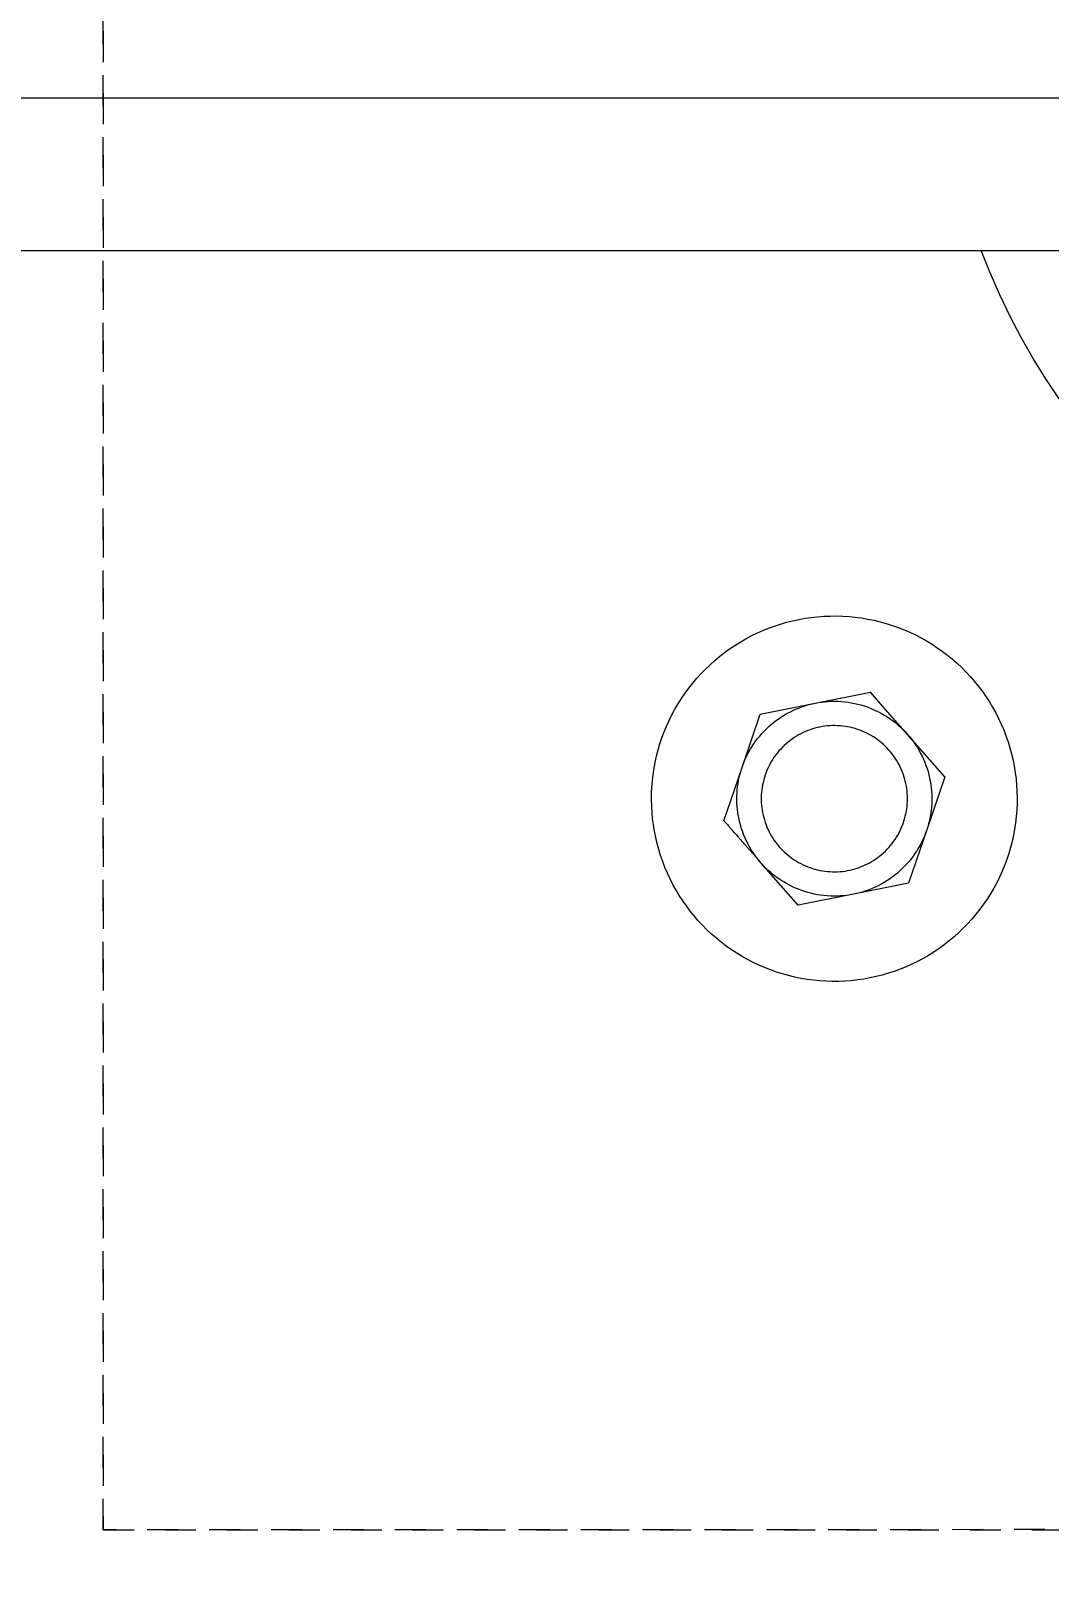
# Model space of a CAD drawing. Header units: inches. Extents: x -13 to 609, y -6 to 131.
# Drawn here: x 3.931 to 7.22, y -0.755 to 4.245 of the extents above; entities that cross this region are included whole.
import ezdxf

# ---------------------------------------------------------------- set-up
doc = ezdxf.new("R2010")
doc.units = ezdxf.units.IN
doc.header["$PDSIZE"] = -1
doc.linetypes.add('HIDDEN', pattern=[1.905, 1.27, -0.635])
doc.layers.add('ZANO_R', color=7, linetype='Continuous', lineweight=0)
doc.layers.add('ZANO_R_przerywana', color=250, linetype='HIDDEN', lineweight=0)
doc.styles.add('Arial', font='arial.ttf')
doc.styles.get("Standard").update_dxf_attribs({"font": 'ARIALUNI.TTF'})
doc.dimstyles.new('amerykanie', dxfattribs={"dimtxt": 50, "dimasz": 50, "dimexe": 0.5, "dimexo": 0.5, "dimgap": 1, "dimtad": 1, "dimdec": 0, "dimzin": 0, "dimlunit": 5, "dimtxsty": 'Standard', "dimcen": 0.09, "dimclrd": 1, "dimclre": 1, "dimclrt": 1, "dimazin": 0, "dimtfac": 1, "dimtdec": 0, "dimtmove": 0, "dimatfit": 3, "dimfxl": 1, "dimtzin": 0, "dimarcsym": 1})

# ---------------------------------------------------------------- blocks, each defined once
blk = doc.blocks.new('*D432')
at = {"layer": 'Defpoints', "color": 0}
for p in [(1.2116, 3.8409), (16.9597, 3.8409), (16.9597, -5.2671)]:
    blk.add_point(p, dxfattribs=at)
at = {"layer": 'ZANO_R', "color": 1, "lineweight": -2}
for p, q in [((1.2116, 3.3409), (1.2116, -5.7671)), ((16.9597, 3.3409), (16.9597, -5.7671)), ((2.2116, -5.2671), (15.9597, -5.2671))]:
    blk.add_line(p, q, dxfattribs=at)
at = {"layer": 'ZANO_R', "color": 1}
for points in [[(2.2116, -5.1005), (2.2116, -5.4338), (1.2116, -5.2671)], [(15.9597, -5.4338), (15.9597, -5.1005), (16.9597, -5.2671)]]:
    blk.add_solid(points, dxfattribs=at)
at = {"layer": 'ZANO_R', "color": 1, "insert": (9.0857, -3.9264), "char_height": 1.625, "attachment_point": 5, "style": 'Arial'}
blk.add_mtext('15 3/4', dxfattribs=at)
blk = doc.blocks.new('*D433')
at = {"layer": 'Defpoints', "color": 0}
for p in [(4.1647, -0.5983), (14.0069, -0.5978), (14.0069, -2.9911)]:
    blk.add_point(p, dxfattribs=at)
at = {"layer": 'ZANO_R', "color": 1, "lineweight": -2}
for p, q in [((4.1647, -1.0983), (4.1647, -3.4911)), ((14.0069, -1.0978), (14.0069, -3.4911)), ((5.1647, -2.9911), (13.0069, -2.9911))]:
    blk.add_line(p, q, dxfattribs=at)
at = {"layer": 'ZANO_R', "color": 1}
for points in [[(5.1647, -2.8245), (5.1647, -3.1578), (4.1647, -2.9911)], [(13.0069, -3.1578), (13.0069, -2.8245), (14.0069, -2.9911)]]:
    blk.add_solid(points, dxfattribs=at)
at = {"layer": 'ZANO_R', "color": 1, "insert": (9.0858, -1.6504), "char_height": 1.625, "attachment_point": 5, "style": 'Arial'}
blk.add_mtext('9 13/16', dxfattribs=at)
blk = doc.blocks.new('*D434')
at = {"layer": 'Defpoints', "color": 0}
for p in [(-2.538, 9.2442), (4.1641, 9.2442), (4.1644, -0.5986)]:
    blk.add_point(p, dxfattribs=at)
at = {"layer": 'ZANO_R', "color": 1, "lineweight": -2}
for p, q in [((3.6641, 9.2442), (-3.038, 9.2442)), ((-2.538, 0.4014), (-2.538, 8.2442)), ((3.6644, -0.5986), (-3.038, -0.5986))]:
    blk.add_line(p, q, dxfattribs=at)
at = {"layer": 'ZANO_R', "color": 1}
for points in [[(-2.3713, 8.2442), (-2.7047, 8.2442), (-2.538, 9.2442)], [(-2.7047, 0.4014), (-2.3713, 0.4014), (-2.538, -0.5986)]]:
    blk.add_solid(points, dxfattribs=at)
at = {"layer": 'ZANO_R', "color": 1, "insert": (-3.8788, 4.3228), "char_height": 1.625, "attachment_point": 5, "rotation": 90, "style": 'Arial'}
blk.add_mtext('9 13/16', dxfattribs=at)

msp = doc.modelspace()

# ---------------------------------------------------------------- linework, layer by layer
at = {"layer": 'ZANO_R'}
for p, q in [((16.95968, 4.02795), (1.21165, 4.02795)), ((1.32976, 3.53583), (16.84157, 3.53583)), ((7.02987, 3.46373), (7.0012, 3.53583)), ((7.06104, 3.39268), (7.02987, 3.46373)), ((7.09467, 3.32276), (7.06104, 3.39268)), ((7.13071, 3.25405), (7.09467, 3.32276)), ((7.16912, 3.18663), (7.13071, 3.25405)), ((7.20985, 3.1206), (7.16912, 3.18663)), ((7.25285, 3.05602), (7.20985, 3.1206)), ((6.43194, 2.34692), (6.45212, 2.34984)), ((6.45212, 2.34984), (6.47238, 2.35207)), ((6.47238, 2.35207), (6.49271, 2.3536)), ((6.49271, 2.3536), (6.51308, 2.35442)), ((6.51308, 2.35442), (6.53347, 2.35454)), ((6.53347, 2.35454), (6.55384, 2.35396)), ((6.55384, 2.35396), (6.57419, 2.35267)), ((6.57419, 2.35267), (6.59448, 2.35068)), ((6.59448, 2.35068), (6.61469, 2.348)), ((6.27659, 2.29897), (6.2952, 2.30729)), ((6.2952, 2.30729), (6.31409, 2.31496)), ((6.31409, 2.31496), (6.33323, 2.32197)), ((6.33323, 2.32197), (6.35261, 2.32832)), ((6.35261, 2.32832), (6.37219, 2.33399)), ((6.37219, 2.33399), (6.39195, 2.33899)), ((6.39195, 2.33899), (6.41188, 2.3433)), ((6.41188, 2.3433), (6.43194, 2.34692)), ((6.61469, 2.348), (6.63479, 2.34461)), ((6.63479, 2.34461), (6.65477, 2.34054)), ((6.65477, 2.34054), (6.67459, 2.33578)), ((6.67459, 2.33578), (6.69424, 2.33033)), ((6.69424, 2.33033), (6.71368, 2.32421)), ((6.71368, 2.32421), (6.73291, 2.31743)), ((6.73291, 2.31743), (6.75189, 2.30998)), ((6.75189, 2.30998), (6.7706, 2.30189)), ((6.7706, 2.30189), (6.78901, 2.29315)), ((6.18842, 2.24806), (6.20533, 2.25945)), ((6.20533, 2.25945), (6.22262, 2.27024)), ((6.22262, 2.27024), (6.24028, 2.28044)), ((6.24028, 2.28044), (6.25827, 2.29002)), ((6.25827, 2.29002), (6.27659, 2.29897)), ((6.78901, 2.29315), (6.80712, 2.28378)), ((6.80712, 2.28378), (6.82489, 2.2738)), ((6.82489, 2.2738), (6.84231, 2.2632)), ((6.84231, 2.2632), (6.85935, 2.25201)), ((6.85935, 2.25201), (6.876, 2.24024)), ((6.12502, 2.19688), (6.1402, 2.21048)), ((6.1402, 2.21048), (6.15584, 2.22356)), ((6.15584, 2.22356), (6.17192, 2.23609)), ((6.17192, 2.23609), (6.18842, 2.24806)), ((6.876, 2.24024), (6.89223, 2.2279)), ((6.89223, 2.2279), (6.90802, 2.21501)), ((6.90802, 2.21501), (6.92336, 2.20158)), ((6.92336, 2.20158), (6.93823, 2.18763)), ((6.06926, 2.13745), (6.08242, 2.15302)), ((6.08242, 2.15302), (6.09611, 2.16813)), ((6.09611, 2.16813), (6.11031, 2.18275)), ((6.11031, 2.18275), (6.12502, 2.19688)), ((6.93823, 2.18763), (6.9526, 2.17318)), ((6.9526, 2.17318), (6.96647, 2.15824)), ((6.96647, 2.15824), (6.97982, 2.14282)), ((6.0331, 2.08816), (6.04458, 2.105)), ((6.04458, 2.105), (6.05664, 2.12144)), ((6.05664, 2.12144), (6.06926, 2.13745)), ((6.46512, 2.0729), (6.64345, 2.10848)), ((6.68386, 2.06245), (6.64345, 2.10848)), ((6.97982, 2.14282), (6.99262, 2.12696)), ((6.99262, 2.12696), (7.00487, 2.11066)), ((7.00487, 2.11066), (7.01655, 2.09395)), ((6.00224, 2.03538), (6.01192, 2.05333)), ((6.01192, 2.05333), (6.02221, 2.07092)), ((6.02221, 2.07092), (6.0331, 2.08816)), ((6.28679, 2.03732), (6.46512, 2.0729)), ((6.3849, 2.04524), (6.39448, 2.04987)), ((6.39448, 2.04987), (6.40421, 2.05417)), ((6.40421, 2.05417), (6.41408, 2.05814)), ((6.41408, 2.05814), (6.42407, 2.06178)), ((6.42407, 2.06178), (6.43419, 2.06508)), ((6.43419, 2.06508), (6.44441, 2.06803)), ((6.44441, 2.06803), (6.45473, 2.07064)), ((6.45473, 2.07064), (6.46512, 2.0729)), ((6.46512, 2.0729), (6.47559, 2.07481)), ((6.47559, 2.07481), (6.48611, 2.07636)), ((6.48611, 2.07636), (6.49669, 2.07755)), ((6.49669, 2.07755), (6.50729, 2.07839)), ((6.50729, 2.07839), (6.51792, 2.07887)), ((6.51792, 2.07887), (6.52856, 2.07898)), ((6.52856, 2.07898), (6.5392, 2.07874)), ((6.5392, 2.07874), (6.54982, 2.07814)), ((6.54982, 2.07814), (6.56041, 2.07719)), ((6.56041, 2.07719), (6.57097, 2.07587)), ((6.57097, 2.07587), (6.58148, 2.0742)), ((6.58148, 2.0742), (6.59192, 2.07217)), ((6.59192, 2.07217), (6.60229, 2.0698)), ((6.60229, 2.0698), (6.61258, 2.06707)), ((6.61258, 2.06707), (6.62276, 2.064)), ((6.62276, 2.064), (6.63284, 2.06059)), ((6.63284, 2.06059), (6.64279, 2.05683)), ((6.64279, 2.05683), (6.65262, 2.05275)), ((6.65262, 2.05275), (6.6623, 2.04833)), ((6.75581, 1.98052), (6.68386, 2.06245)), ((7.01655, 2.09395), (7.02765, 2.07685)), ((7.02765, 2.07685), (7.03814, 2.05938)), ((7.03814, 2.05938), (7.04803, 2.04155)), ((5.98477, 1.99855), (5.99318, 2.01712)), ((5.99318, 2.01712), (6.00224, 2.03538)), ((6.22845, 1.86509), (6.28679, 2.03732)), ((6.31498, 1.99716), (6.32297, 2.00418)), ((6.32297, 2.00418), (6.3312, 2.01092)), ((6.3312, 2.01092), (6.33965, 2.01739)), ((6.33965, 2.01739), (6.34831, 2.02356)), ((6.34831, 2.02356), (6.35718, 2.02944)), ((6.35718, 2.02944), (6.36624, 2.03502)), ((6.36624, 2.03502), (6.37548, 2.04028)), ((6.37548, 2.04028), (6.3849, 2.04524)), ((6.52061, 2.00017), (6.51241, 1.99981)), ((6.5288, 2.00024), (6.52061, 2.00017)), ((6.537, 2.00003), (6.5288, 2.00024)), ((6.54519, 1.99953), (6.537, 2.00003)), ((6.6623, 2.04833), (6.67182, 2.04359)), ((6.67182, 2.04359), (6.68118, 2.03853)), ((6.68118, 2.03853), (6.69036, 2.03316)), ((6.69036, 2.03316), (6.69936, 2.02748)), ((6.69936, 2.02748), (6.70816, 2.0215)), ((6.70816, 2.0215), (6.71675, 2.01523)), ((6.71675, 2.01523), (6.72513, 2.00867)), ((6.72513, 2.00867), (6.73328, 2.00183)), ((6.73328, 2.00183), (6.74119, 1.99472)), ((7.04803, 2.04155), (7.0573, 2.02339)), ((7.0573, 2.02339), (7.06594, 2.00493)), ((7.06594, 2.00493), (7.07393, 1.98617)), ((5.96343, 1.94126), (5.96988, 1.9606)), ((5.96988, 1.9606), (5.977, 1.9797)), ((5.977, 1.9797), (5.98477, 1.99855)), ((6.27238, 1.94976), (6.2788, 1.95824)), ((6.2788, 1.95824), (6.2855, 1.9665)), ((6.2855, 1.9665), (6.29248, 1.97454)), ((6.29248, 1.97454), (6.29972, 1.98233)), ((6.29972, 1.98233), (6.30722, 1.98987)), ((6.30722, 1.98987), (6.31498, 1.99716)), ((6.38363, 1.95195), (6.3772, 1.94687)), ((6.39024, 1.95681), (6.38363, 1.95195)), ((6.39701, 1.96143), (6.39024, 1.95681)), ((6.40394, 1.96581), (6.39701, 1.96143)), ((6.41102, 1.96995), (6.40394, 1.96581)), ((6.41824, 1.97385), (6.41102, 1.96995)), ((6.42558, 1.97749), (6.41824, 1.97385)), ((6.43305, 1.98087), (6.42558, 1.97749)), ((6.44064, 1.98399), (6.43305, 1.98087)), ((6.44832, 1.98685), (6.44064, 1.98399)), ((6.4561, 1.98944), (6.44832, 1.98685)), ((6.46397, 1.99175), (6.4561, 1.98944)), ((6.47191, 1.99379), (6.46397, 1.99175)), ((6.47992, 1.99556), (6.47191, 1.99379)), ((6.48798, 1.99704), (6.47992, 1.99556)), ((6.49609, 1.99825), (6.48798, 1.99704)), ((6.50424, 1.99917), (6.49609, 1.99825)), ((6.51241, 1.99981), (6.50424, 1.99917)), ((6.55335, 1.99875), (6.54519, 1.99953)), ((6.56148, 1.99768), (6.55335, 1.99875)), ((6.56957, 1.99634), (6.56148, 1.99768)), ((6.5776, 1.99471), (6.56957, 1.99634)), ((6.58558, 1.99281), (6.5776, 1.99471)), ((6.59348, 1.99063), (6.58558, 1.99281)), ((6.60131, 1.98818), (6.59348, 1.99063)), ((6.60904, 1.98545), (6.60131, 1.98818)), ((6.61668, 1.98246), (6.60904, 1.98545)), ((6.62421, 1.97921), (6.61668, 1.98246)), ((6.63162, 1.9757), (6.62421, 1.97921)), ((6.6389, 1.97193), (6.63162, 1.9757)), ((6.64605, 1.96791), (6.6389, 1.97193)), ((6.65305, 1.96365), (6.64605, 1.96791)), ((6.6599, 1.95915), (6.65305, 1.96365)), ((6.66659, 1.95441), (6.6599, 1.95915)), ((6.67312, 1.94944), (6.66659, 1.95441)), ((6.74119, 1.99472), (6.74886, 1.98734)), ((6.74886, 1.98734), (6.75628, 1.97971)), ((6.76343, 1.97184), (6.75581, 1.98052)), ((6.75628, 1.97971), (6.76343, 1.97184)), ((6.88341, 1.8352), (6.76343, 1.97184)), ((6.76343, 1.97184), (6.77031, 1.96373)), ((6.77031, 1.96373), (6.77692, 1.95539)), ((6.77692, 1.95539), (6.78324, 1.94683)), ((7.07393, 1.98617), (7.08127, 1.96715)), ((7.08127, 1.96715), (7.08795, 1.94789)), ((5.94812, 1.88207), (5.95254, 1.90197)), ((5.95254, 1.90197), (5.95764, 1.92171)), ((5.95764, 1.92171), (5.96343, 1.94126)), ((6.2402, 1.89475), (6.24478, 1.90435)), ((6.24478, 1.90435), (6.24968, 1.9138)), ((6.24968, 1.9138), (6.2549, 1.92307)), ((6.2549, 1.92307), (6.26042, 1.93216)), ((6.26042, 1.93216), (6.26625, 1.94106)), ((6.26625, 1.94106), (6.27238, 1.94976)), ((6.33759, 1.90552), (6.3328, 1.89887)), ((6.34262, 1.912), (6.33759, 1.90552)), ((6.34787, 1.9183), (6.34262, 1.912)), ((6.35333, 1.92441), (6.34787, 1.9183)), ((6.359, 1.93034), (6.35333, 1.92441)), ((6.36487, 1.93606), (6.359, 1.93034)), ((6.37094, 1.94157), (6.36487, 1.93606)), ((6.3772, 1.94687), (6.37094, 1.94157)), ((6.67946, 1.94425), (6.67312, 1.94944)), ((6.68563, 1.93884), (6.67946, 1.94425)), ((6.6916, 1.93322), (6.68563, 1.93884)), ((6.69737, 1.9274), (6.6916, 1.93322)), ((6.70294, 1.92138), (6.69737, 1.9274)), ((6.70829, 1.91517), (6.70294, 1.92138)), ((6.71343, 1.90878), (6.70829, 1.91517)), ((6.71834, 1.90221), (6.71343, 1.90878)), ((6.72302, 1.89548), (6.71834, 1.90221)), ((6.78324, 1.94683), (6.78927, 1.93806)), ((6.78927, 1.93806), (6.79499, 1.9291)), ((6.79499, 1.9291), (6.80042, 1.91994)), ((6.80042, 1.91994), (6.80553, 1.91061)), ((6.80553, 1.91061), (6.81032, 1.90111)), ((6.81032, 1.90111), (6.81479, 1.89146)), ((7.08795, 1.94789), (7.09397, 1.92841)), ((7.09397, 1.92841), (7.0993, 1.90874)), ((7.0993, 1.90874), (7.10396, 1.88889)), ((5.94136, 1.84187), (5.94439, 1.86203)), ((5.94439, 1.86203), (5.94812, 1.88207)), ((6.1701, 1.69286), (6.22845, 1.86509)), ((6.22231, 1.84472), (6.2252, 1.85496)), ((6.2252, 1.85496), (6.22845, 1.86509)), ((6.22845, 1.86509), (6.23203, 1.87511)), ((6.23203, 1.87511), (6.23595, 1.885)), ((6.23595, 1.885), (6.2402, 1.89475)), ((6.30911, 1.85584), (6.30605, 1.84824)), ((6.31243, 1.86334), (6.30911, 1.85584)), ((6.316, 1.87072), (6.31243, 1.86334)), ((6.31983, 1.87797), (6.316, 1.87072)), ((6.32391, 1.88509), (6.31983, 1.87797)), ((6.32823, 1.89205), (6.32391, 1.88509)), ((6.3328, 1.89887), (6.32823, 1.89205)), ((6.72747, 1.88859), (6.72302, 1.89548)), ((6.73167, 1.88155), (6.72747, 1.88859)), ((6.73562, 1.87436), (6.73167, 1.88155)), ((6.73933, 1.86705), (6.73562, 1.87436)), ((6.74277, 1.85961), (6.73933, 1.86705)), ((6.74596, 1.85205), (6.74277, 1.85961)), ((6.74888, 1.84439), (6.74596, 1.85205)), ((6.81479, 1.89146), (6.81893, 1.88166)), ((6.81893, 1.88166), (6.82273, 1.87172)), ((6.82273, 1.87172), (6.8262, 1.86166)), ((6.8262, 1.86166), (6.82933, 1.8515)), ((6.82933, 1.8515), (6.83211, 1.84123)), ((7.10396, 1.88889), (7.10792, 1.86889)), ((7.10792, 1.86889), (7.11119, 1.84877)), ((5.93645, 1.78093), (5.93738, 1.8013)), ((5.93738, 1.8013), (5.93902, 1.82162)), ((5.93902, 1.82162), (5.94136, 1.84187)), ((6.21307, 1.79239), (6.21421, 1.80297)), ((6.21421, 1.80297), (6.2157, 1.8135)), ((6.2157, 1.8135), (6.21755, 1.82398)), ((6.21755, 1.82398), (6.21975, 1.83439)), ((6.21975, 1.83439), (6.22231, 1.84472)), ((6.29341, 1.80078), (6.29228, 1.79266)), ((6.29483, 1.80886), (6.29341, 1.80078)), ((6.29652, 1.81688), (6.29483, 1.80886)), ((6.29849, 1.82484), (6.29652, 1.81688)), ((6.30074, 1.83272), (6.29849, 1.82484)), ((6.30326, 1.84052), (6.30074, 1.83272)), ((6.30605, 1.84824), (6.30326, 1.84052)), ((6.75154, 1.83663), (6.74888, 1.84439)), ((6.75392, 1.82879), (6.75154, 1.83663)), ((6.75604, 1.82087), (6.75392, 1.82879)), ((6.75787, 1.81287), (6.75604, 1.82087)), ((6.75943, 1.80482), (6.75787, 1.81287)), ((6.7607, 1.79672), (6.75943, 1.80482)), ((6.88341, 1.8352), (6.82506, 1.66297)), ((6.83211, 1.84123), (6.83454, 1.83087)), ((6.83454, 1.83087), (6.83662, 1.82044)), ((6.83662, 1.82044), (6.83835, 1.80994)), ((6.83835, 1.80994), (6.83972, 1.79939)), ((7.11119, 1.84877), (7.11377, 1.82854)), ((7.11377, 1.82854), (7.11565, 1.80824)), ((7.11565, 1.80824), (7.11682, 1.78789)), ((5.93621, 1.76055), (5.93645, 1.78093)), ((5.93669, 1.74016), (5.93621, 1.76055)), ((6.21181, 1.76051), (6.21187, 1.77115)), ((6.21211, 1.74988), (6.21181, 1.76051)), ((6.21187, 1.77115), (6.21229, 1.78178)), ((6.21277, 1.73926), (6.21211, 1.74988)), ((6.21229, 1.78178), (6.21307, 1.79239)), ((6.29085, 1.77632), (6.29057, 1.76813)), ((6.29057, 1.76813), (6.29057, 1.75993)), ((6.29057, 1.75993), (6.29085, 1.75173)), ((6.29142, 1.7845), (6.29085, 1.77632)), ((6.29085, 1.75173), (6.29142, 1.74355)), ((6.29228, 1.79266), (6.29142, 1.7845)), ((6.7617, 1.78858), (6.7607, 1.79672)), ((6.76241, 1.78042), (6.7617, 1.78858)), ((6.76283, 1.77223), (6.76241, 1.78042)), ((6.76241, 1.74764), (6.76283, 1.75583)), ((6.76297, 1.76403), (6.76283, 1.77223)), ((6.76283, 1.75583), (6.76297, 1.76403)), ((6.83972, 1.79939), (6.84074, 1.7888)), ((6.84074, 1.7888), (6.8414, 1.77818)), ((6.84163, 1.75691), (6.84121, 1.74627)), ((6.8414, 1.77818), (6.8417, 1.76754)), ((6.8417, 1.76754), (6.84163, 1.75691)), ((7.11682, 1.78789), (7.1173, 1.76751)), ((7.1173, 1.76751), (7.11706, 1.74713)), ((5.93786, 1.71981), (5.93669, 1.74016)), ((5.93974, 1.69951), (5.93786, 1.71981)), ((6.21379, 1.72867), (6.21277, 1.73926)), ((6.21516, 1.71812), (6.21379, 1.72867)), ((6.21689, 1.70762), (6.21516, 1.71812)), ((6.21897, 1.69719), (6.21689, 1.70762)), ((6.29142, 1.74355), (6.29228, 1.7354)), ((6.29228, 1.7354), (6.29341, 1.72728)), ((6.29341, 1.72728), (6.29483, 1.7192)), ((6.29483, 1.7192), (6.29652, 1.71118)), ((6.29652, 1.71118), (6.29849, 1.70322)), ((6.29849, 1.70322), (6.30074, 1.69533)), ((6.75392, 1.69927), (6.75604, 1.70719)), ((6.75604, 1.70719), (6.75787, 1.71518)), ((6.75787, 1.71518), (6.75943, 1.72323)), ((6.75943, 1.72323), (6.7607, 1.73133)), ((6.7607, 1.73133), (6.7617, 1.73947)), ((6.7617, 1.73947), (6.76241, 1.74764)), ((6.83596, 1.70407), (6.83376, 1.69367)), ((6.8378, 1.71455), (6.83596, 1.70407)), ((6.8393, 1.72509), (6.8378, 1.71455)), ((6.84044, 1.73566), (6.8393, 1.72509)), ((6.84121, 1.74627), (6.84044, 1.73566)), ((7.11449, 1.70644), (7.11215, 1.68619)), ((7.11613, 1.72676), (7.11449, 1.70644)), ((7.11706, 1.74713), (7.11613, 1.72676)), ((5.94231, 1.67929), (5.93974, 1.69951)), ((5.94559, 1.65917), (5.94231, 1.67929)), ((5.94955, 1.63917), (5.94559, 1.65917)), ((6.17739, 1.68456), (6.1701, 1.69286)), ((6.17739, 1.68456), (6.17908, 1.68263)), ((6.18104, 1.6804), (6.17908, 1.68263)), ((6.18104, 1.6804), (6.18378, 1.67728)), ((6.19204, 1.66787), (6.18378, 1.67728)), ((6.19204, 1.66788), (6.19368, 1.66601)), ((6.19572, 1.66368), (6.19368, 1.66601)), ((6.19572, 1.66368), (6.19894, 1.66002)), ((6.2031, 1.65528), (6.19894, 1.66002)), ((6.2031, 1.65528), (6.20444, 1.65375)), ((6.20681, 1.65106), (6.20444, 1.65375)), ((6.20681, 1.65106), (6.21024, 1.64714)), ((6.2214, 1.68683), (6.21897, 1.69719)), ((6.22418, 1.67656), (6.2214, 1.68683)), ((6.22731, 1.66639), (6.22418, 1.67656)), ((6.23078, 1.65633), (6.22731, 1.66639)), ((6.23458, 1.6464), (6.23078, 1.65633)), ((6.30074, 1.69533), (6.30326, 1.68753)), ((6.30326, 1.68753), (6.30605, 1.67982)), ((6.30605, 1.67982), (6.30911, 1.67221)), ((6.30911, 1.67221), (6.31243, 1.66471)), ((6.31243, 1.66471), (6.316, 1.65733)), ((6.316, 1.65733), (6.31983, 1.65008)), ((6.31983, 1.65008), (6.32391, 1.64297)), ((6.73167, 1.64651), (6.73562, 1.65369)), ((6.73562, 1.65369), (6.73933, 1.66101)), ((6.73933, 1.66101), (6.74277, 1.66845)), ((6.74277, 1.66845), (6.74596, 1.676)), ((6.74596, 1.676), (6.74888, 1.68366)), ((6.74888, 1.68366), (6.75154, 1.69142)), ((6.75154, 1.69142), (6.75392, 1.69927)), ((6.82506, 1.66297), (6.76671, 1.49074)), ((6.82148, 1.65295), (6.81756, 1.64306)), ((6.82506, 1.66297), (6.82148, 1.65295)), ((6.8283, 1.6731), (6.82506, 1.66297)), ((6.8312, 1.68334), (6.8283, 1.6731)), ((6.83376, 1.69367), (6.8312, 1.68334)), ((7.10912, 1.66603), (7.10539, 1.64599)), ((7.11215, 1.68619), (7.10912, 1.66603)), ((5.95421, 1.61932), (5.94955, 1.63917)), ((5.95954, 1.59965), (5.95421, 1.61932)), ((6.21052, 1.64683), (6.21024, 1.64714)), ((6.21052, 1.64683), (6.21327, 1.64369)), ((6.21423, 1.6426), (6.21327, 1.64369)), ((6.21423, 1.6426), (6.2164, 1.64013)), ((6.21796, 1.63835), (6.2164, 1.64013)), ((6.21796, 1.63835), (6.21964, 1.63644)), ((6.2217, 1.6341), (6.21964, 1.63644)), ((6.2217, 1.6341), (6.223, 1.63261)), ((6.22544, 1.62983), (6.223, 1.63261)), ((6.22544, 1.62983), (6.22651, 1.62862)), ((6.22919, 1.62556), (6.22651, 1.62862)), ((6.22919, 1.62556), (6.23017, 1.62444)), ((6.23296, 1.62128), (6.23017, 1.62444)), ((6.23296, 1.62127), (6.23403, 1.62005)), ((6.23673, 1.61698), (6.23403, 1.62005)), ((6.23872, 1.6366), (6.23458, 1.6464)), ((6.23673, 1.61698), (6.23812, 1.61539)), ((6.24051, 1.61267), (6.23812, 1.61539)), ((6.24319, 1.62694), (6.23872, 1.6366)), ((6.24051, 1.61267), (6.24247, 1.61044)), ((6.24431, 1.60835), (6.24247, 1.61044)), ((6.24798, 1.61744), (6.24319, 1.62694)), ((6.2443, 1.60834), (6.28246, 1.56489)), ((6.25309, 1.60811), (6.24798, 1.61744)), ((6.25852, 1.59896), (6.25309, 1.60811)), ((6.32391, 1.64297), (6.32823, 1.636)), ((6.32823, 1.636), (6.3328, 1.62919)), ((6.3328, 1.62919), (6.33759, 1.62254)), ((6.33759, 1.62254), (6.34262, 1.61606)), ((6.34262, 1.61606), (6.34787, 1.60976)), ((6.34787, 1.60976), (6.35333, 1.60364)), ((6.35333, 1.60364), (6.359, 1.59772)), ((6.6916, 1.59484), (6.69737, 1.60066)), ((6.69737, 1.60066), (6.70294, 1.60668)), ((6.70294, 1.60668), (6.70829, 1.61289)), ((6.70829, 1.61289), (6.71343, 1.61928)), ((6.71343, 1.61928), (6.71834, 1.62585)), ((6.71834, 1.62585), (6.72302, 1.63258)), ((6.72302, 1.63258), (6.72747, 1.63947)), ((6.72747, 1.63947), (6.73167, 1.64651)), ((6.79861, 1.60499), (6.79309, 1.5959)), ((6.80383, 1.61426), (6.79861, 1.60499)), ((6.80873, 1.6237), (6.80383, 1.61426)), ((6.81331, 1.63331), (6.80873, 1.6237)), ((6.81756, 1.64306), (6.81331, 1.63331)), ((7.09587, 1.60635), (7.09008, 1.5868)), ((7.10097, 1.62608), (7.09587, 1.60635)), ((7.10539, 1.64599), (7.10097, 1.62608)), ((5.96555, 1.58017), (5.95954, 1.59965)), ((5.97224, 1.5609), (5.96555, 1.58017)), ((5.97958, 1.54189), (5.97224, 1.5609)), ((6.26424, 1.58999), (6.25852, 1.59896)), ((6.27027, 1.58123), (6.26424, 1.58999)), ((6.27659, 1.57267), (6.27027, 1.58123)), ((6.2832, 1.56433), (6.27659, 1.57267)), ((6.29008, 1.55622), (6.28246, 1.56489)), ((6.29008, 1.55622), (6.2832, 1.56433)), ((6.41006, 1.41957), (6.29008, 1.55622)), ((6.29723, 1.54834), (6.29008, 1.55622)), ((6.359, 1.59772), (6.36487, 1.592)), ((6.36487, 1.592), (6.37094, 1.58648)), ((6.37094, 1.58648), (6.3772, 1.58118)), ((6.3772, 1.58118), (6.38363, 1.5761)), ((6.38363, 1.5761), (6.39024, 1.57125)), ((6.39024, 1.57125), (6.39701, 1.56663)), ((6.39701, 1.56663), (6.40394, 1.56224)), ((6.40394, 1.56224), (6.41102, 1.5581)), ((6.41102, 1.5581), (6.41824, 1.55421)), ((6.41824, 1.55421), (6.42558, 1.55057)), ((6.42558, 1.55057), (6.43305, 1.54719)), ((6.62421, 1.54885), (6.63162, 1.55236)), ((6.63162, 1.55236), (6.6389, 1.55612)), ((6.6389, 1.55612), (6.64605, 1.56014)), ((6.64605, 1.56014), (6.65305, 1.56441)), ((6.65305, 1.56441), (6.6599, 1.56891)), ((6.6599, 1.56891), (6.66659, 1.57365)), ((6.66659, 1.57365), (6.67312, 1.57862)), ((6.67312, 1.57862), (6.67946, 1.58381)), ((6.67946, 1.58381), (6.68563, 1.58922)), ((6.68563, 1.58922), (6.6916, 1.59484)), ((6.76103, 1.55352), (6.75379, 1.54573)), ((6.76801, 1.56155), (6.76103, 1.55352)), ((6.77471, 1.56982), (6.76801, 1.56155)), ((6.78113, 1.5783), (6.77471, 1.56982)), ((6.78725, 1.587), (6.78113, 1.5783)), ((6.79309, 1.5959), (6.78725, 1.587)), ((7.08363, 1.56746), (7.07651, 1.54835)), ((7.09008, 1.5868), (7.08363, 1.56746)), ((5.98757, 1.52313), (5.97958, 1.54189)), ((5.99621, 1.50466), (5.98757, 1.52313)), ((6.00547, 1.48651), (5.99621, 1.50466)), ((6.30465, 1.54071), (6.29723, 1.54834)), ((6.31232, 1.53334), (6.30465, 1.54071)), ((6.32023, 1.52623), (6.31232, 1.53334)), ((6.32838, 1.51939), (6.32023, 1.52623)), ((6.33676, 1.51283), (6.32838, 1.51939)), ((6.34535, 1.50656), (6.33676, 1.51283)), ((6.35415, 1.50058), (6.34535, 1.50656)), ((6.36315, 1.4949), (6.35415, 1.50058)), ((6.43305, 1.54719), (6.44064, 1.54407)), ((6.44064, 1.54407), (6.44832, 1.54121)), ((6.44832, 1.54121), (6.4561, 1.53862)), ((6.4561, 1.53862), (6.46397, 1.53631)), ((6.46397, 1.53631), (6.47191, 1.53426)), ((6.47191, 1.53426), (6.47992, 1.5325)), ((6.47992, 1.5325), (6.48798, 1.53101)), ((6.48798, 1.53101), (6.49609, 1.52981)), ((6.49609, 1.52981), (6.50424, 1.52888)), ((6.50424, 1.52888), (6.51241, 1.52824)), ((6.51241, 1.52824), (6.52061, 1.52789)), ((6.52061, 1.52789), (6.5288, 1.52782)), ((6.5288, 1.52782), (6.537, 1.52803)), ((6.537, 1.52803), (6.54519, 1.52853)), ((6.54519, 1.52853), (6.55335, 1.52931)), ((6.55335, 1.52931), (6.56148, 1.53037)), ((6.56148, 1.53037), (6.56957, 1.53172)), ((6.56957, 1.53172), (6.5776, 1.53335)), ((6.5776, 1.53335), (6.58558, 1.53525)), ((6.58558, 1.53525), (6.59348, 1.53743)), ((6.59348, 1.53743), (6.60131, 1.53988)), ((6.60131, 1.53988), (6.60904, 1.5426)), ((6.60904, 1.5426), (6.61668, 1.54559)), ((6.61668, 1.54559), (6.62421, 1.54885)), ((6.7052, 1.50449), (6.69633, 1.49862)), ((6.71386, 1.51067), (6.7052, 1.50449)), ((6.72231, 1.51713), (6.71386, 1.51067)), ((6.73054, 1.52388), (6.72231, 1.51713)), ((6.73853, 1.5309), (6.73054, 1.52388)), ((6.74629, 1.53818), (6.73853, 1.5309)), ((6.75379, 1.54573), (6.74629, 1.53818)), ((7.06032, 1.51094), (7.05127, 1.49267)), ((7.06874, 1.52951), (7.06032, 1.51094)), ((7.07651, 1.54835), (7.06874, 1.52951)), ((6.01536, 1.46868), (6.00547, 1.48651)), ((6.02586, 1.4512), (6.01536, 1.46868)), ((6.03696, 1.4341), (6.02586, 1.4512)), ((6.37233, 1.48952), (6.36315, 1.4949)), ((6.38169, 1.48446), (6.37233, 1.48952)), ((6.39121, 1.47972), (6.38169, 1.48446)), ((6.40089, 1.47531), (6.39121, 1.47972)), ((6.41072, 1.47122), (6.40089, 1.47531)), ((6.58839, 1.45516), (6.41006, 1.41957)), ((6.42067, 1.46747), (6.41072, 1.47122)), ((6.43075, 1.46406), (6.42067, 1.46747)), ((6.44093, 1.46099), (6.43075, 1.46406)), ((6.45122, 1.45826), (6.44093, 1.46099)), ((6.46159, 1.45588), (6.45122, 1.45826)), ((6.47203, 1.45386), (6.46159, 1.45588)), ((6.48254, 1.45219), (6.47203, 1.45386)), ((6.4931, 1.45087), (6.48254, 1.45219)), ((6.50369, 1.44991), (6.4931, 1.45087)), ((6.51431, 1.44931), (6.50369, 1.44991)), ((6.55682, 1.45051), (6.54622, 1.44967)), ((6.56739, 1.4517), (6.55682, 1.45051)), ((6.57792, 1.45325), (6.56739, 1.4517)), ((6.58839, 1.45516), (6.57792, 1.45325)), ((6.76671, 1.49074), (6.58839, 1.45516)), ((6.59878, 1.45741), (6.58839, 1.45516)), ((6.6091, 1.46002), (6.59878, 1.45741)), ((6.61932, 1.46298), (6.6091, 1.46002)), ((6.62943, 1.46627), (6.61932, 1.46298)), ((6.63943, 1.46991), (6.62943, 1.46627)), ((6.6493, 1.47389), (6.63943, 1.46991)), ((6.65903, 1.47819), (6.6493, 1.47389)), ((6.66861, 1.48282), (6.65903, 1.47819)), ((6.67803, 1.48777), (6.66861, 1.48282)), ((6.68727, 1.49304), (6.67803, 1.48777)), ((6.69633, 1.49862), (6.68727, 1.49304)), ((7.0313, 1.45713), (7.02041, 1.4399)), ((7.04159, 1.47473), (7.0313, 1.45713)), ((7.05127, 1.49267), (7.04159, 1.47473)), ((6.04864, 1.41739), (6.03696, 1.4341)), ((6.06089, 1.4011), (6.04864, 1.41739)), ((6.07369, 1.38523), (6.06089, 1.4011)), ((6.52495, 1.44907), (6.51431, 1.44931)), ((6.53559, 1.44919), (6.52495, 1.44907)), ((6.54622, 1.44967), (6.53559, 1.44919)), ((6.99687, 1.40662), (6.98425, 1.3906)), ((7.00892, 1.42306), (6.99687, 1.40662)), ((7.02041, 1.4399), (7.00892, 1.42306)), ((6.08704, 1.36982), (6.07369, 1.38523)), ((6.10091, 1.35488), (6.08704, 1.36982)), ((6.11528, 1.34042), (6.10091, 1.35488)), ((6.9574, 1.35993), (6.94319, 1.34531)), ((6.97109, 1.37503), (6.9574, 1.35993)), ((6.98425, 1.3906), (6.97109, 1.37503)), ((6.13015, 1.32647), (6.11528, 1.34042)), ((6.14549, 1.31304), (6.13015, 1.32647)), ((6.16128, 1.30015), (6.14549, 1.31304)), ((6.17751, 1.28782), (6.16128, 1.30015)), ((6.89767, 1.3045), (6.88159, 1.29197)), ((6.91331, 1.31757), (6.89767, 1.3045)), ((6.92849, 1.33118), (6.91331, 1.31757)), ((6.94319, 1.34531), (6.92849, 1.33118)), ((6.19416, 1.27604), (6.17751, 1.28782)), ((6.2112, 1.26486), (6.19416, 1.27604)), ((6.22861, 1.25426), (6.2112, 1.26486)), ((6.24639, 1.24427), (6.22861, 1.25426)), ((6.83089, 1.25781), (6.81323, 1.24762)), ((6.84818, 1.26861), (6.83089, 1.25781)), ((6.86509, 1.28), (6.84818, 1.26861)), ((6.88159, 1.29197), (6.86509, 1.28)), ((6.26449, 1.23491), (6.24639, 1.24427)), ((6.28291, 1.22617), (6.26449, 1.23491)), ((6.30162, 1.21807), (6.28291, 1.22617)), ((6.3206, 1.21063), (6.30162, 1.21807)), ((6.33983, 1.20384), (6.3206, 1.21063)), ((6.35927, 1.19772), (6.33983, 1.20384)), ((6.72028, 1.20609), (6.7009, 1.19974)), ((6.73942, 1.2131), (6.72028, 1.20609)), ((6.75831, 1.22077), (6.73942, 1.2131)), ((6.77692, 1.22908), (6.75831, 1.22077)), ((6.79524, 1.23804), (6.77692, 1.22908)), ((6.81323, 1.24762), (6.79524, 1.23804)), ((6.37892, 1.19228), (6.35927, 1.19772)), ((6.39874, 1.18752), (6.37892, 1.19228)), ((6.41872, 1.18344), (6.39874, 1.18752)), ((6.43882, 1.18006), (6.41872, 1.18344)), ((6.45903, 1.17737), (6.43882, 1.18006)), ((6.47932, 1.17539), (6.45903, 1.17737)), ((6.49967, 1.1741), (6.47932, 1.17539)), ((6.52004, 1.17352), (6.49967, 1.1741)), ((6.54043, 1.17364), (6.52004, 1.17352)), ((6.5608, 1.17446), (6.54043, 1.17364)), ((6.58113, 1.17599), (6.5608, 1.17446)), ((6.60139, 1.17821), (6.58113, 1.17599)), ((6.62157, 1.18114), (6.60139, 1.17821)), ((6.64163, 1.18476), (6.62157, 1.18114)), ((6.66156, 1.18907), (6.64163, 1.18476)), ((6.68132, 1.19406), (6.66156, 1.18907)), ((6.7009, 1.19974), (6.68132, 1.19406))]:
    msp.add_line(p, q, dxfattribs=at)
at = {"layer": 'ZANO_R_przerywana', "ltscale": 0.05}
for p, q in [((4.16385, 9.24393), (4.16441, -0.59859)), ((4.16468, -0.59831), (4.16413, 9.24421)), ((4.16441, -0.59859), (14.00693, -0.59803)), ((14.0072, -0.59775), (4.16468, -0.59831))]:
    msp.add_line(p, q, dxfattribs=at)

# ---------------------------------------------------------------- dimensions: what is measured, and where the dimension line sits
at = {"layer": 'ZANO_R'}
dim = msp.add_linear_dim(base=(-2.53801, 9.24421), p1=(4.16441, -0.59859), p2=(4.16413, 9.24421), angle=90, dimstyle='amerykanie', override={"dimtxt": 1.625, "dimasz": 1, "dimgap": 0.5, "dimdec": 4, "dimtxsty": 'Arial', "dimaunit": 1, "dimadec": 1, "dimtdec": 4, "dimtmove": 1, "dimfrac": 2}, dxfattribs=at)
dim.commit()
dim.dimension.update_dxf_attribs({"geometry": '*D434', "text_midpoint": (-3.87878, 4.32281)})
for base, p1, p2, picture, middle in [((16.95968, -5.26713), (1.21165, 3.84094), (16.95968, 3.84094), '*D432', (9.08567, -3.92636)), ((14.006925, -2.99115), (4.164683, -0.598309), (14.006925, -0.597755), '*D433', (9.085804, -1.650384))]:
    dim = msp.add_linear_dim(base=base, p1=p1, p2=p2, dimstyle='amerykanie', override={"dimtxt": 1.625, "dimasz": 1, "dimgap": 0.5, "dimdec": 4, "dimtxsty": 'Arial', "dimaunit": 1, "dimadec": 1, "dimtdec": 4, "dimtmove": 1, "dimfrac": 2}, dxfattribs=at)
    dim.commit()
    dim.dimension.update_dxf_attribs({"geometry": picture, "text_midpoint": middle})

doc.saveas('drawing.dxf')
